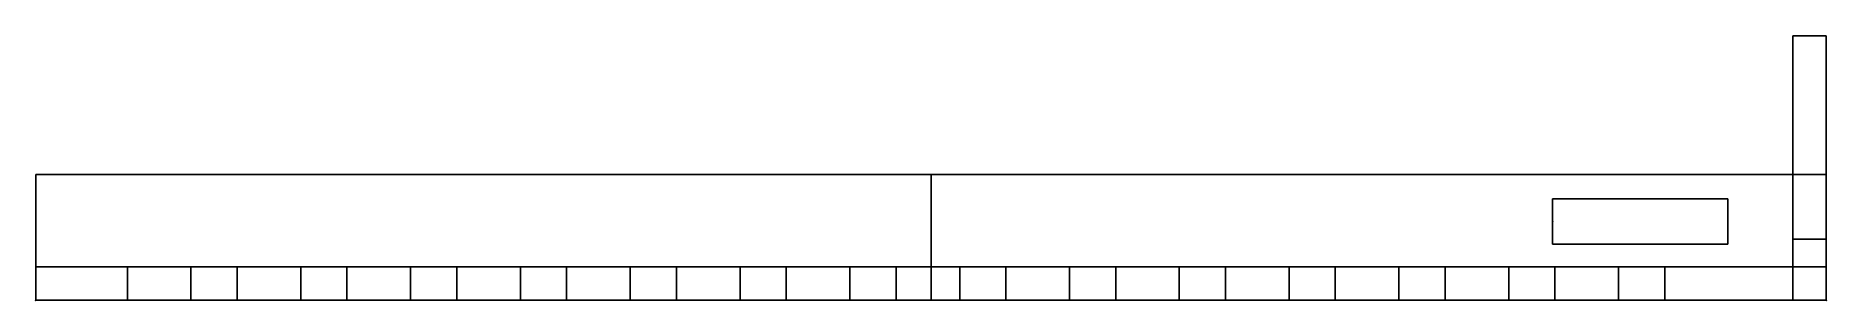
# Model space of a CAD drawing. Header units: centimetres. Extents: x 0 to 19.4, y 0 to 2.9.
import ezdxf

# ---------------------------------------------------------------- set-up
doc = ezdxf.new("R2010")
doc.units = ezdxf.units.CM
doc.header["$MEASUREMENT"] = 0
for name, color, linetype in [('VS-014 v7_front', 7, 'Continuous'), ('VS-014 v7_front dxf', 7, 'Continuous'), ('VS-014 v7_side', 7, 'Continuous'), ('VS-014 v7_side dxf', 7, 'Continuous'), ('VS-014 v7_Sketch2', 7, 'Continuous'), ('VS-014 v7_top', 7, 'Continuous'), ('VS-014 v7_top DXF', 7, 'Continuous')]:
    doc.layers.add(name, color=color, linetype=linetype)

msp = doc.modelspace()

# ---------------------------------------------------------------- linework, layer by layer
at = {"layer": 'VS-014 v7_front'}
for p, q in [((0, 0, 2.84), (0, 0)), ((0, 0, 2.84), (0.36, 0, 2.84)), ((0, 0), (19.36, 0)), ((19.36, 0, 2.84), (0, 0, 2.84)), ((0, 0, 2.48), (0, 0, 2.84)), ((0, 0, 0.942), (0, 0, 1.507)), ((19.36, 0, 2.48), (0, 0, 2.48)), ((0, 0, 1.507), (0.36, 0, 1.507)), ((0.36, 0, 0.942), (0, 0, 0.942)), ((0, 0), (0, 0, 2.84)), ((0, 0, 2.84), (19.36, 0, 2.84)), ((0.36, 0), (0, 0)), ((0.36, 0, 1.507), (0.36, 0, 0.942)), ((0.36, 0, 2.84), (0.36, 0)), ((4.858, 0, 0.336), (1.088, 0, 0.336)), ((1.088, 0, 2.136), (4.858, 0, 2.136)), ((1.088, 0, 0.336), (1.088, 0, 2.136)), ((4.858, 0, 2.136), (4.858, 0, 0.336)), ((9.68, 0), (9.68, 0, 2.84)), ((18.033, 0, 0.362), (17.673, 0, 0.362)), ((17.673, 0, 1.99), (18.033, 0, 1.99)), ((18.033, 0, 1.99), (18.393, 0, 1.99)), ((19, 0, 0.893), (19.36, 0, 0.893)), ((19, 0, 1.393), (19, 0, 1.893)), ((19.36, 0, 1.393), (19, 0, 1.393)), ((19, 0, 0.393), (19, 0, 0.893)), ((19.36, 0, 0.393), (19, 0, 0.393)), ((19, 0, 2.84), (19, 0)), ((19, 0, 1.893), (19.36, 0, 1.893)), ((19.36, 0), (19.36, 0, 2.84)), ((19.36, 0, 0.893), (19.36, 0, 0.393)), ((19.36, 0, 1.893), (19.36, 0, 1.393)), ((19.36, 0, 2.84), (19.36, 0, 2.48))]:
    msp.add_line(p, q, dxfattribs=at)
msp.add_point((0, 0), dxfattribs=at)
at = {"layer": 'VS-014 v7_front dxf'}
for p, q in [((0, 0, 2.48), (0.99, 0, 2.48)), ((0, 0, 2.48), (0, 0)), ((0, 0), (0, 0, 2.48)), ((19.36, 0), (0, 0)), ((0, 0), (19.36, 0)), ((0.99, 0, 2.48), (0, 0, 2.48)), ((0.99, 0, 2.84), (0.99, 0, 2.48)), ((0.99, 0, 2.84), (1.677, 0, 2.84)), ((0.99, 0, 2.48), (0.99, 0, 2.84)), ((1.677, 0, 2.84), (0.99, 0, 2.84)), ((1.088, 0, 2.136), (1.088, 0, 0.336)), ((4.858, 0, 2.136), (1.088, 0, 2.136)), ((4.858, 0, 0.336), (1.088, 0, 0.336)), ((1.088, 0, 2.136), (4.858, 0, 2.136)), ((1.088, 0, 0.336), (4.858, 0, 0.336)), ((1.088, 0, 0.336), (1.088, 0, 2.136)), ((1.677, 0, 2.48), (2.177, 0, 2.48)), ((2.177, 0, 2.48), (1.677, 0, 2.48)), ((1.677, 0, 2.48), (1.677, 0, 2.84)), ((1.677, 0, 2.84), (1.677, 0, 2.48)), ((2.177, 0, 2.48), (2.177, 0, 2.84)), ((2.177, 0, 2.84), (2.865, 0, 2.84)), ((2.177, 0, 2.84), (2.177, 0, 2.48)), ((2.865, 0, 2.84), (2.177, 0, 2.84)), ((3.365, 0, 2.48), (2.865, 0, 2.48)), ((2.865, 0, 2.48), (2.865, 0, 2.84)), ((2.865, 0, 2.84), (2.865, 0, 2.48)), ((2.865, 0, 2.48), (3.365, 0, 2.48)), ((4.052, 0, 2.84), (3.365, 0, 2.84)), ((3.365, 0, 2.48), (3.365, 0, 2.84)), ((3.365, 0, 2.84), (4.052, 0, 2.84)), ((3.365, 0, 2.84), (3.365, 0, 2.48)), ((4.052, 0, 2.84), (4.052, 0, 2.48)), ((4.052, 0, 2.48), (4.552, 0, 2.48)), ((4.052, 0, 2.48), (4.052, 0, 2.84)), ((4.552, 0, 2.48), (4.052, 0, 2.48)), ((4.552, 0, 2.48), (4.552, 0, 2.84)), ((4.552, 0, 2.84), (5.24, 0, 2.84)), ((4.552, 0, 2.84), (4.552, 0, 2.48)), ((5.24, 0, 2.84), (4.552, 0, 2.84)), ((4.858, 0, 0.336), (4.858, 0, 2.136)), ((4.858, 0, 2.136), (4.858, 0, 0.336)), ((5.24, 0, 2.48), (5.24, 0, 2.84)), ((5.24, 0, 2.84), (5.24, 0, 2.48)), ((5.74, 0, 2.48), (5.24, 0, 2.48)), ((5.24, 0, 2.48), (5.74, 0, 2.48)), ((5.74, 0, 2.48), (5.74, 0, 2.84)), ((5.74, 0, 2.84), (6.427, 0, 2.84)), ((5.74, 0, 2.84), (5.74, 0, 2.48)), ((6.427, 0, 2.84), (5.74, 0, 2.84)), ((6.427, 0, 2.48), (6.427, 0, 2.84)), ((6.927, 0, 2.48), (6.427, 0, 2.48)), ((6.427, 0, 2.84), (6.427, 0, 2.48)), ((6.427, 0, 2.48), (6.927, 0, 2.48)), ((6.927, 0, 2.84), (6.927, 0, 2.48)), ((7.615, 0, 2.84), (6.927, 0, 2.84)), ((6.927, 0, 2.48), (6.927, 0, 2.84)), ((6.927, 0, 2.84), (7.615, 0, 2.84)), ((7.615, 0, 2.48), (7.615, 0, 2.84)), ((8.115, 0, 2.48), (7.615, 0, 2.48)), ((7.615, 0, 2.48), (8.115, 0, 2.48)), ((7.615, 0, 2.84), (7.615, 0, 2.48)), ((8.802, 0, 2.84), (8.115, 0, 2.84)), ((8.115, 0, 2.84), (8.115, 0, 2.48)), ((8.115, 0, 2.84), (8.802, 0, 2.84)), ((8.115, 0, 2.48), (8.115, 0, 2.84)), ((9.302, 0, 2.48), (8.802, 0, 2.48)), ((8.802, 0, 2.48), (8.802, 0, 2.84)), ((8.802, 0, 2.48), (9.302, 0, 2.48)), ((8.802, 0, 2.84), (8.802, 0, 2.48)), ((9.99, 0, 2.84), (9.302, 0, 2.84)), ((9.302, 0, 2.84), (9.302, 0, 2.48)), ((9.302, 0, 2.84), (9.99, 0, 2.84)), ((9.302, 0, 2.48), (9.302, 0, 2.84)), ((10.49, 0, 2.48), (9.99, 0, 2.48)), ((9.99, 0, 2.48), (9.99, 0, 2.84)), ((9.99, 0, 2.48), (10.49, 0, 2.48)), ((9.99, 0, 2.84), (9.99, 0, 2.48)), ((11.177, 0, 2.84), (10.49, 0, 2.84)), ((10.49, 0, 2.84), (10.49, 0, 2.48)), ((10.49, 0, 2.48), (10.49, 0, 2.84)), ((10.49, 0, 2.84), (11.177, 0, 2.84)), ((11.177, 0, 2.48), (11.177, 0, 2.84)), ((11.677, 0, 2.48), (11.177, 0, 2.48)), ((11.177, 0, 2.48), (11.677, 0, 2.48)), ((11.177, 0, 2.84), (11.177, 0, 2.48)), ((11.677, 0, 2.84), (11.677, 0, 2.48)), ((12.365, 0, 2.84), (11.677, 0, 2.84)), ((11.677, 0, 2.84), (12.365, 0, 2.84)), ((11.677, 0, 2.48), (11.677, 0, 2.84)), ((12.865, 0, 2.48), (12.365, 0, 2.48)), ((12.365, 0, 2.48), (12.365, 0, 2.84)), ((12.365, 0, 2.84), (12.365, 0, 2.48)), ((12.365, 0, 2.48), (12.865, 0, 2.48)), ((12.865, 0, 2.84), (12.865, 0, 2.48)), ((13.552, 0, 2.84), (12.865, 0, 2.84)), ((12.865, 0, 2.48), (12.865, 0, 2.84)), ((12.865, 0, 2.84), (13.552, 0, 2.84)), ((14.052, 0, 2.48), (13.552, 0, 2.48)), ((13.552, 0, 2.48), (13.552, 0, 2.84)), ((13.552, 0, 2.84), (13.552, 0, 2.48)), ((13.552, 0, 2.48), (14.052, 0, 2.48)), ((14.74, 0, 2.84), (14.052, 0, 2.84)), ((14.052, 0, 2.84), (14.052, 0, 2.48)), ((14.052, 0, 2.84), (14.74, 0, 2.84)), ((14.052, 0, 2.48), (14.052, 0, 2.84)), ((15.24, 0, 2.48), (14.74, 0, 2.48)), ((14.74, 0, 2.48), (14.74, 0, 2.84)), ((14.74, 0, 2.84), (14.74, 0, 2.48)), ((14.74, 0, 2.48), (15.24, 0, 2.48)), ((15.927, 0, 2.84), (15.24, 0, 2.84)), ((15.24, 0, 2.84), (15.24, 0, 2.48)), ((15.24, 0, 2.84), (15.927, 0, 2.84)), ((15.24, 0, 2.48), (15.24, 0, 2.84)), ((15.927, 0, 2.48), (15.927, 0, 2.84)), ((16.427, 0, 2.48), (15.927, 0, 2.48)), ((15.927, 0, 2.48), (16.427, 0, 2.48)), ((15.927, 0, 2.84), (15.927, 0, 2.48)), ((17.115, 0, 2.84), (16.427, 0, 2.84)), ((16.427, 0, 2.84), (16.427, 0, 2.48)), ((16.427, 0, 2.48), (16.427, 0, 2.84)), ((16.427, 0, 2.84), (17.115, 0, 2.84)), ((17.615, 0, 2.48), (17.115, 0, 2.48)), ((17.115, 0, 2.48), (17.115, 0, 2.84)), ((17.115, 0, 2.48), (17.615, 0, 2.48)), ((17.115, 0, 2.84), (17.115, 0, 2.48)), ((19.36, 0, 2.84), (17.615, 0, 2.84)), ((17.615, 0, 2.84), (17.615, 0, 2.48)), ((17.615, 0, 2.48), (17.615, 0, 2.84)), ((17.615, 0, 2.84), (19.36, 0, 2.84)), ((19, 0, 1.393), (19.36, 0, 1.393)), ((19.36, 0, 1.893), (19, 0, 1.893)), ((19, 0, 0.893), (19.36, 0, 0.893)), ((19, 0, 1.893), (19, 0, 1.393)), ((19, 0, 0.393), (19.36, 0, 0.393)), ((19.36, 0, 0.893), (19, 0, 0.893)), ((19, 0, 0.893), (19, 0, 0.393)), ((19, 0, 1.893), (19.36, 0, 1.893)), ((19, 0, 0.393), (19, 0, 0.893)), ((19.36, 0, 1.393), (19, 0, 1.393)), ((19.36, 0, 0.393), (19, 0, 0.393)), ((19, 0, 1.393), (19, 0, 1.893)), ((19.36, 0), (19.36, 0, 0.393)), ((19.36, 0, 0.893), (19.36, 0, 1.393)), ((19.36, 0, 1.893), (19.36, 0, 2.84)), ((19.36, 0, 1.393), (19.36, 0, 0.893)), ((19.36, 0, 0.393), (19.36, 0)), ((19.36, 0, 2.84), (19.36, 0, 1.893))]:
    msp.add_line(p, q, dxfattribs=at)
msp.add_point((0, 0), dxfattribs=at)
at = {"layer": 'VS-014 v7_side'}
for p, q in [((19.36, 0, 2.84), (19.36, 2.86, 2.84)), ((19.36, 2.86, 2.34), (19.36, 2.86, 2.203)), ((19.36, 2.86, 0.36), (19.36, 0, 0.36)), ((19.36, 2.86, 2.84), (19.36, 2.86, 1.94)), ((19.36, 2.643, 1.791), (19.36, 1.08, 0.72)), ((19.36, 0, 2.84), (19.36, 2.36, 2.84)), ((19.36, 1.08, 0.36), (19.36, 0)), ((19.36, 1.08, 0.72), (19.36, 1.08, 0.36)), ((19.36, 0.36, 2.84), (19.36, 0, 2.84)), ((19.36, 0.36), (19.36, 0.36, 2.84)), ((19.36, 0), (19.36, 0.36)), ((19.36, 0, 2.84), (19.36, 0)), ((19.36, 0), (19.36, 0, 2.84)), ((19.36, 0), (19.36, 0, 2.84)), ((19.36, 0, 0.36), (19.36, 0, 2.84))]:
    msp.add_line(p, q, dxfattribs=at)
at = {"layer": 'VS-014 v7_side', "extrusion": (1, 0, 0)}
msp.add_circle((2.41, 2.39, 19.36), 0.2, dxfattribs=at)
for centre, start, end in [((2.36, 2.203, 19.36), 304.4265, 0), ((2.36, 2.34, 19.36), 0, 90)]:
    msp.add_arc(centre, 0.5, start, end, dxfattribs=at)
at = {"layer": 'VS-014 v7_side'}
msp.add_point((19.36, 0), dxfattribs=at)
at = {"layer": 'VS-014 v7_side dxf'}
for p, q in [((19.36, 2.86, 2.34), (19.36, 2.86, 2.203)), ((19.36, 2.643, 1.791), (19.36, 1.08, 0.72)), ((19.36, 0.36, 2.84), (19.36, 2.36, 2.84)), ((19.36, 1.08, 0.36), (19.36, 0.36, 0.12)), ((19.36, 1.08, 0.72), (19.36, 1.08, 0.36)), ((19.36, 0.36, 0.393), (19.36, 0, 0.393)), ((19.36, 0, 1.893), (19.36, 0.36, 1.893)), ((19.36, 0.36, 0.12), (19.36, 0.36, 0.393)), ((19.36, 0, 0.893), (19.36, 0.36, 0.893)), ((19.36, 0.36, 1.393), (19.36, 0, 1.393)), ((19.36, 0.36, 1.893), (19.36, 0.36, 2.84)), ((19.36, 0.36, 0.893), (19.36, 0.36, 1.393)), ((19.36, 0, 0.393), (19.36, 0, 0.893)), ((19.36, 0, 1.393), (19.36, 0, 1.893))]:
    msp.add_line(p, q, dxfattribs=at)
at = {"layer": 'VS-014 v7_side dxf', "extrusion": (1, 0, 0)}
msp.add_circle((2.41, 2.39, 19.36), 0.2, dxfattribs=at)
for centre, start, end in [((2.36, 2.203, 19.36), 304.4265, 0), ((2.36, 2.34, 19.36), 0, 90)]:
    msp.add_arc(centre, 0.5, start, end, dxfattribs=at)
at = {"layer": 'VS-014 v7_side dxf'}
msp.add_point((19.36, 0), dxfattribs=at)
at = {"layer": 'VS-014 v7_Sketch2'}
msp.add_point((0, 0), dxfattribs=at)
at = {"layer": 'VS-014 v7_top'}
for p, q in [((19, 2.86, 2.84), (19, 2.643, 2.84)), ((19.36, 2.86, 2.84), (19, 2.86, 2.84)), ((19.36, 2.643, 2.84), (19.36, 2.86, 2.84)), ((19, 2.643, 2.84), (19, 1.08, 2.84)), ((19.36, 2.643, 2.84), (19.36, 1.08, 2.84)), ((19.36, 1.36, 2.84), (0, 1.36, 2.84)), ((0, 1.36, 2.84), (0, 0.66, 2.84)), ((9.68, 1.36, 2.84), (9.68, 0, 2.84)), ((19.36, 1.36, 2.84), (19.36, 0.66, 2.84)), ((19.36, 0.66, 2.84), (19.36, 1.36, 2.84)), ((19, 1.08, 2.84), (19, 0, 2.84)), ((19.36, 1.08, 2.84), (19.36, 0, 2.84)), ((0, 0.66, 2.84), (0, 0.36, 2.84)), ((19, 0.66, 2.84), (19, 0.36, 2.84)), ((19.36, 0.66, 2.84), (19, 0.66, 2.84)), ((19.36, 0.36, 2.84), (0, 0.36, 2.84)), ((0, 0.36, 2.84), (0, 0, 2.84)), ((0, 0, 2.84), (0, 0.36, 2.84)), ((19.36, 0.36, 2.84), (0, 0.36, 2.84)), ((0, 0.36, 2.84), (0, 0, 2.84)), ((19.36, 0.36, 2.84), (0.49, 0.36, 2.84)), ((0.99, 0.36, 2.84), (0.99, 0, 2.84)), ((1.677, 0.36, 2.84), (2.177, 0.36, 2.84)), ((1.677, 0, 2.84), (1.677, 0.36, 2.84)), ((2.177, 0.36, 2.84), (2.177, 0, 2.84)), ((2.865, 0, 2.84), (2.865, 0.36, 2.84)), ((2.865, 0.36, 2.84), (3.365, 0.36, 2.84)), ((3.365, 0.36, 2.84), (3.365, 0, 2.84)), ((4.052, 0.36, 2.84), (4.552, 0.36, 2.84)), ((4.052, 0, 2.84), (4.052, 0.36, 2.84)), ((4.552, 0.36, 2.84), (4.552, 0, 2.84)), ((5.24, 0, 2.84), (5.24, 0.36, 2.84)), ((5.24, 0.36, 2.84), (5.74, 0.36, 2.84)), ((5.74, 0.36, 2.84), (5.74, 0, 2.84)), ((6.427, 0.36, 2.84), (6.927, 0.36, 2.84)), ((6.427, 0, 2.84), (6.427, 0.36, 2.84)), ((6.927, 0.36, 2.84), (6.927, 0, 2.84)), ((7.615, 0.36, 2.84), (8.115, 0.36, 2.84)), ((7.615, 0, 2.84), (7.615, 0.36, 2.84)), ((8.115, 0.36, 2.84), (8.115, 0, 2.84)), ((8.802, 0, 2.84), (8.802, 0.36, 2.84)), ((8.802, 0.36, 2.84), (9.302, 0.36, 2.84)), ((9.302, 0.36, 2.84), (9.302, 0, 2.84)), ((9.99, 0, 2.84), (9.99, 0.36, 2.84)), ((9.99, 0.36, 2.84), (10.49, 0.36, 2.84)), ((10.49, 0.36, 2.84), (10.49, 0, 2.84)), ((11.177, 0, 2.84), (11.177, 0.36, 2.84)), ((11.177, 0.36, 2.84), (11.677, 0.36, 2.84)), ((11.677, 0.36, 2.84), (11.677, 0, 2.84)), ((12.365, 0.36, 2.84), (12.865, 0.36, 2.84)), ((12.365, 0, 2.84), (12.365, 0.36, 2.84)), ((12.865, 0.36, 2.84), (12.865, 0, 2.84)), ((13.552, 0, 2.84), (13.552, 0.36, 2.84)), ((13.552, 0.36, 2.84), (14.052, 0.36, 2.84)), ((14.052, 0.36, 2.84), (14.052, 0, 2.84)), ((14.74, 0, 2.84), (14.74, 0.36, 2.84)), ((14.74, 0.36, 2.84), (15.24, 0.36, 2.84)), ((15.24, 0.36, 2.84), (15.24, 0, 2.84)), ((15.927, 0, 2.84), (15.927, 0.36, 2.84)), ((15.927, 0.36, 2.84), (16.427, 0.36, 2.84)), ((16.427, 0.36, 2.84), (16.427, 0, 2.84)), ((17.115, 0, 2.84), (17.115, 0.36, 2.84)), ((17.115, 0.36, 2.84), (17.615, 0.36, 2.84)), ((17.615, 0.36, 2.84), (17.615, 0, 2.84)), ((19, 0.36, 2.84), (19.36, 0.36, 2.84)), ((19.36, 0, 2.84), (19.36, 0.36, 2.84)), ((19.36, 0, 2.84), (19.36, 0.36, 2.84)), ((19.36, 0.36, 2.84), (19.36, 0, 2.84)), ((19.36, 0, 2.84), (19.36, 0.36, 2.84)), ((0, 0, 2.84), (19.36, 0, 2.84)), ((0, 0, 2.84), (19.36, 0, 2.84)), ((0, 0, 2.84), (0.49, 0, 2.84)), ((0.99, 0, 2.84), (1.677, 0, 2.84)), ((2.177, 0, 2.84), (2.865, 0, 2.84)), ((3.365, 0, 2.84), (4.052, 0, 2.84)), ((4.552, 0, 2.84), (5.24, 0, 2.84)), ((5.74, 0, 2.84), (6.427, 0, 2.84)), ((6.927, 0, 2.84), (7.615, 0, 2.84)), ((8.115, 0, 2.84), (8.802, 0, 2.84)), ((9.302, 0, 2.84), (9.99, 0, 2.84)), ((10.49, 0, 2.84), (11.177, 0, 2.84)), ((11.677, 0, 2.84), (12.365, 0, 2.84)), ((12.865, 0, 2.84), (13.552, 0, 2.84)), ((14.052, 0, 2.84), (13.552, 0, 2.84)), ((14.052, 0, 2.84), (14.74, 0, 2.84)), ((15.24, 0, 2.84), (15.927, 0, 2.84)), ((16.427, 0, 2.84), (17.115, 0, 2.84)), ((17.615, 0, 2.84), (18.302, 0, 2.84)), ((18.802, 0, 2.84), (19.36, 0, 2.84)), ((19.36, 0, 2.84), (19, 0, 2.84))]:
    msp.add_line(p, q, dxfattribs=at)
msp.add_point((0, 0, 2.84), dxfattribs=at)
at = {"layer": 'VS-014 v7_top DXF'}
for p, q in [((0, 1.36), (19.36, 1.36)), ((0, 0), (0, 1.36)), ((19.36, 1.36), (19.36, 0.66)), ((16.402, 1.096), (16.402, 0.606)), ((18.295, 1.096), (16.402, 1.096)), ((18.295, 0.606), (18.295, 1.096)), ((16.402, 0.606), (18.295, 0.606)), ((19.36, 0.66), (19, 0.66)), ((19, 0.66), (19, 0.36)), ((0.99, 0.36), (0.99, 0)), ((1.677, 0.36), (0.99, 0.36)), ((1.677, 0), (1.677, 0.36)), ((2.865, 0.36), (2.177, 0.36)), ((2.177, 0.36), (2.177, 0)), ((2.865, 0), (2.865, 0.36)), ((3.365, 0.36), (3.365, 0)), ((4.052, 0.36), (3.365, 0.36)), ((4.052, 0), (4.052, 0.36)), ((5.24, 0.36), (4.552, 0.36)), ((4.552, 0.36), (4.552, 0)), ((5.24, 0), (5.24, 0.36)), ((6.427, 0.36), (5.74, 0.36)), ((5.74, 0.36), (5.74, 0)), ((6.427, 0), (6.427, 0.36)), ((7.615, 0.36), (6.927, 0.36)), ((6.927, 0.36), (6.927, 0)), ((7.615, 0), (7.615, 0.36)), ((8.115, 0.36), (8.115, 0)), ((8.802, 0.36), (8.115, 0.36)), ((8.802, 0), (8.802, 0.36)), ((9.302, 0.36), (9.302, 0)), ((9.99, 0.36), (9.302, 0.36)), ((9.99, 0), (9.99, 0.36)), ((10.49, 0.36), (10.49, 0)), ((11.177, 0.36), (10.49, 0.36)), ((11.177, 0), (11.177, 0.36)), ((11.677, 0.36), (11.677, 0)), ((12.365, 0.36), (11.677, 0.36)), ((12.365, 0), (12.365, 0.36)), ((12.865, 0.36), (12.865, 0)), ((13.552, 0.36), (12.865, 0.36)), ((13.552, 0), (13.552, 0.36)), ((14.052, 0.36), (14.052, 0)), ((14.74, 0.36), (14.052, 0.36)), ((14.74, 0), (14.74, 0.36)), ((15.927, 0.36), (15.24, 0.36)), ((15.24, 0.36), (15.24, 0)), ((15.927, 0), (15.927, 0.36)), ((17.115, 0.36), (16.427, 0.36)), ((16.427, 0.36), (16.427, 0)), ((17.115, 0), (17.115, 0.36)), ((19, 0.36), (17.615, 0.36)), ((17.615, 0.36), (17.615, 0)), ((0.99, 0), (0, 0)), ((2.177, 0), (1.677, 0)), ((3.365, 0), (2.865, 0)), ((4.552, 0), (4.052, 0)), ((5.74, 0), (5.24, 0)), ((6.927, 0), (6.427, 0)), ((8.115, 0), (7.615, 0)), ((9.302, 0), (8.802, 0)), ((10.49, 0), (9.99, 0)), ((11.677, 0), (11.177, 0)), ((12.865, 0), (12.365, 0)), ((14.052, 0), (13.552, 0)), ((15.24, 0), (14.74, 0)), ((16.427, 0), (15.927, 0)), ((17.615, 0), (17.115, 0))]:
    msp.add_line(p, q, dxfattribs=at)
for p in [(16.402, 0.851), (0, 0)]:
    msp.add_point(p, dxfattribs=at)

doc.saveas('drawing.dxf')
